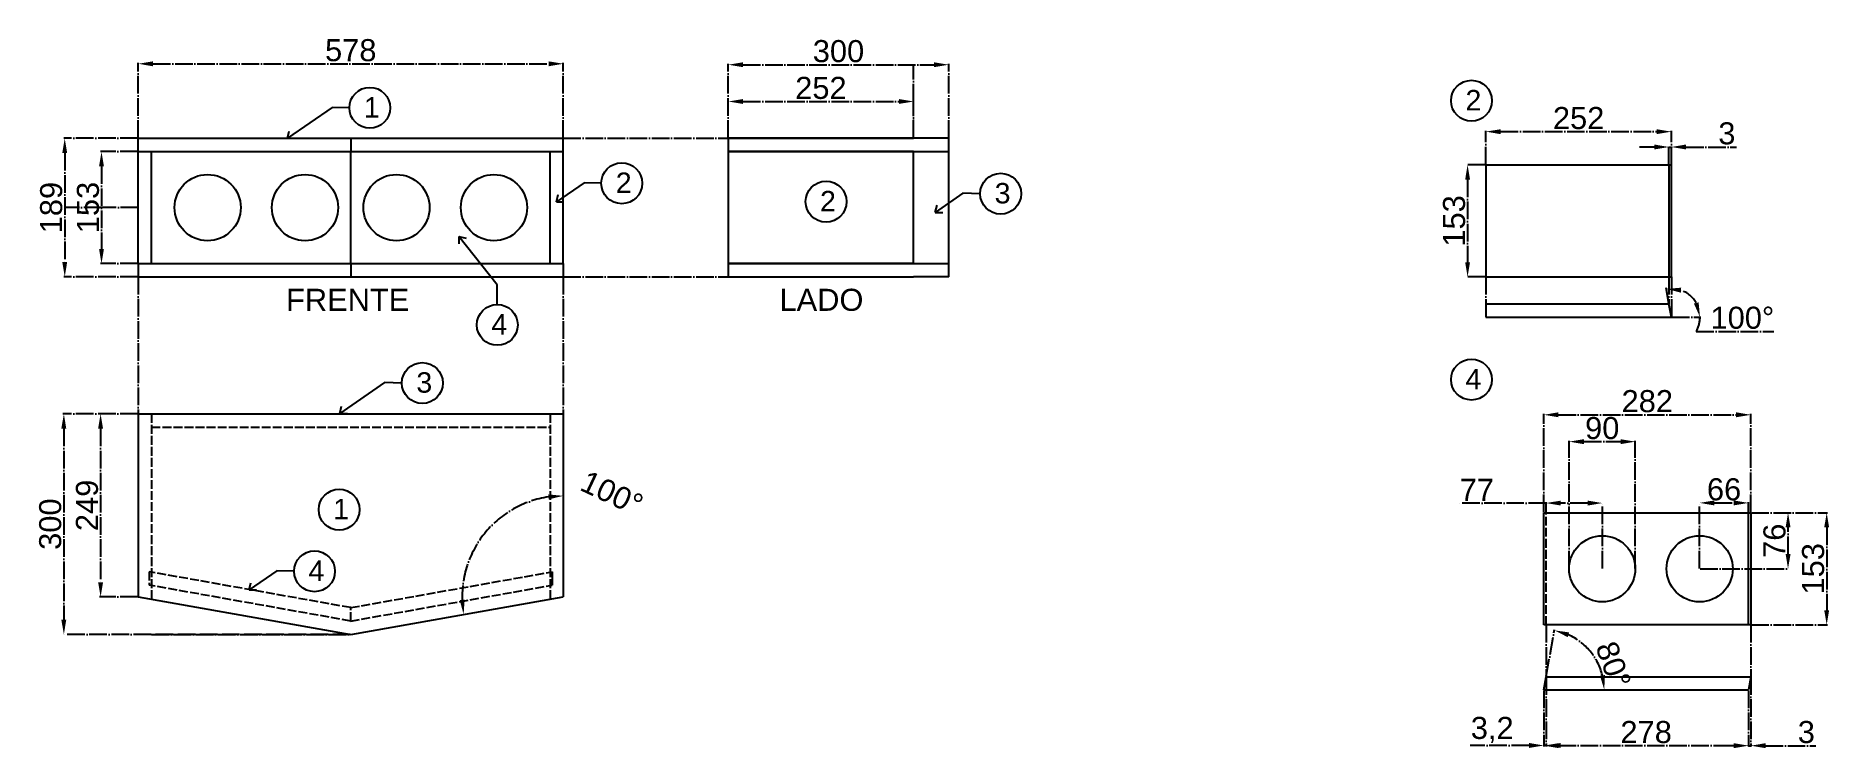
# Model space of a CAD drawing. Header units: millimetres. Extents: x -139 to 2300, y -641 to 328.
import ezdxf

# ---------------------------------------------------------------- set-up
doc = ezdxf.new("R2010")
doc.units = ezdxf.units.MM
doc.linetypes.add('ACAD_ISO02W100', pattern=[15, 12, -3])
doc.linetypes.add('ACAD_ISO04W100', pattern=[30, 24, -3, 0, -3])
doc.layers.add('Etiquetas', color=7, linetype='Continuous')
doc.layers.add('Linhas apoio', color=8, linetype='ACAD_ISO04W100', transparency=0.3)
doc.styles.get("Standard").update_dxf_attribs({"font": 'arial.ttf'})
doc.dimstyles.new('roy-1', dxfattribs={"dimtxt": 30, "dimasz": 20, "dimexe": 1.25, "dimexo": 0.625, "dimgap": 3, "dimtad": 3, "dimtoh": 1, "dimdec": 0, "dimtxsty": 'Standard', "dimcen": 2.5, "dimadec": 0, "dimazin": 0, "dimtfac": 1, "dimtdec": 0, "dimtmove": 0, "dimatfit": 2, "dimfxl": 1, "dimarcsym": 0})

# ---------------------------------------------------------------- blocks, each defined once
blk = doc.blocks.new('*D47')
at = {"layer": 'Defpoints', "color": 0, "transparency": 16777216}
for p in [(578, 289.8), (0, 188.5), (578, 188.5)]:
    blk.add_point(p, dxfattribs=at)
at = {"layer": 'Linhas apoio', "color": 0, "linetype": 'ACAD_ISO04W100', "lineweight": -2, "transparency": 16777216}
for p, q in [((0, 189.1), (0, 291)), ((20, 289.8), (558, 289.8)), ((578, 189.1), (578, 291))]:
    blk.add_line(p, q, dxfattribs=at)
at = {"layer": 'Linhas apoio', "color": 0, "transparency": 16777216}
for points in [[(20, 293.1), (20, 286.4), (0, 289.8)], [(558, 293.1), (558, 286.4), (578, 289.8)]]:
    blk.add_solid(points, dxfattribs=at)
at = {"layer": 'Linhas apoio', "color": 0, "transparency": 16777216, "insert": (289, 308.1), "char_height": 30, "attachment_point": 5}
blk.add_mtext('578', dxfattribs=at)
blk = doc.blocks.new('*D46')
at = {"layer": 'Defpoints', "color": 0, "transparency": 16777216}
for p in [(0, 188.5), (0, 0), (-100, 0)]:
    blk.add_point(p, dxfattribs=at)
at = {"layer": 'Linhas apoio', "color": 0, "linetype": 'ACAD_ISO04W100', "lineweight": -2, "transparency": 16777216}
for p, q in [((-0.6, 188.5), (-101.2, 188.5)), ((-100, 168.5), (-100, 20)), ((-0.6, 0), (-101.2, 0))]:
    blk.add_line(p, q, dxfattribs=at)
at = {"layer": 'Linhas apoio', "color": 0, "transparency": 16777216}
for points in [[(-103.3, 168.5), (-96.7, 168.5), (-100, 188.5)], [(-103.3, 20), (-96.7, 20), (-100, 0)]]:
    blk.add_solid(points, dxfattribs=at)
at = {"layer": 'Linhas apoio', "color": 0, "transparency": 16777216, "insert": (-118.3, 94.2), "char_height": 30, "attachment_point": 5, "rotation": 90}
blk.add_mtext('189', dxfattribs=at)
blk = doc.blocks.new('*D48')
at = {"layer": 'Defpoints', "color": 0, "transparency": 16777216}
for p in [(0, -186.3), (-101.2, -486.3), (289, -486.3)]:
    blk.add_point(p, dxfattribs=at)
at = {"layer": 'Linhas apoio', "color": 0, "linetype": 'ACAD_ISO04W100', "lineweight": -2, "transparency": 16777216}
for p, q in [((-0.6, -186.3), (-102.5, -186.3)), ((-101.2, -206.3), (-101.2, -466.3)), ((288.4, -486.3), (-102.5, -486.3))]:
    blk.add_line(p, q, dxfattribs=at)
at = {"layer": 'Linhas apoio', "color": 0, "transparency": 16777216}
for points in [[(-104.6, -206.3), (-97.9, -206.3), (-101.2, -186.3)], [(-104.6, -466.3), (-97.9, -466.3), (-101.2, -486.3)]]:
    blk.add_solid(points, dxfattribs=at)
at = {"layer": 'Linhas apoio', "color": 0, "transparency": 16777216, "insert": (-119.6, -336.3), "char_height": 30, "attachment_point": 5, "rotation": 90}
blk.add_mtext('300', dxfattribs=at)
blk = doc.blocks.new('*D49')
at = {"layer": 'Defpoints', "color": 0, "transparency": 16777216}
for p in [(0, -186.3), (-51.2, -435.3), (0, -435.3)]:
    blk.add_point(p, dxfattribs=at)
at = {"layer": 'Linhas apoio', "color": 0, "linetype": 'ACAD_ISO04W100', "lineweight": -2, "transparency": 16777216}
for p, q in [((-0.6, -186.3), (-52.5, -186.3)), ((-51.2, -206.3), (-51.2, -415.3)), ((-0.6, -435.3), (-52.5, -435.3))]:
    blk.add_line(p, q, dxfattribs=at)
at = {"layer": 'Linhas apoio', "color": 0, "transparency": 16777216}
for points in [[(-54.6, -206.3), (-47.9, -206.3), (-51.2, -186.3)], [(-54.6, -415.3), (-47.9, -415.3), (-51.2, -435.3)]]:
    blk.add_solid(points, dxfattribs=at)
at = {"layer": 'Linhas apoio', "color": 0, "transparency": 16777216, "insert": (-69.6, -310.8), "char_height": 30, "attachment_point": 5, "rotation": 90}
blk.add_mtext('249', dxfattribs=at)
blk = doc.blocks.new('*D50')
at = {"layer": 'Defpoints', "color": 0, "transparency": 16777216}
for p in [(1102.3, 288.5), (802.3, 188.5), (1102.3, 188.5)]:
    blk.add_point(p, dxfattribs=at)
at = {"layer": 'Linhas apoio', "color": 0, "linetype": 'ACAD_ISO04W100', "lineweight": -2, "transparency": 16777216}
for p, q in [((802.3, 189.1), (802.3, 289.8)), ((822.3, 288.5), (1082.3, 288.5)), ((1102.3, 189.1), (1102.3, 289.8))]:
    blk.add_line(p, q, dxfattribs=at)
at = {"layer": 'Linhas apoio', "color": 0, "transparency": 16777216}
for points in [[(822.3, 291.8), (822.3, 285.2), (802.3, 288.5)], [(1082.3, 291.8), (1082.3, 285.2), (1102.3, 288.5)]]:
    blk.add_solid(points, dxfattribs=at)
at = {"layer": 'Linhas apoio', "color": 0, "transparency": 16777216, "insert": (952.3, 306.8), "char_height": 30, "attachment_point": 5}
blk.add_mtext('300', dxfattribs=at)
blk = doc.blocks.new('*D51')
at = {"layer": 'Defpoints', "color": 0, "transparency": 16777216}
for p in [(2085, 197.5), (1832.8, 152.4), (2085, 152.4)]:
    blk.add_point(p, dxfattribs=at)
at = {"layer": 'Linhas apoio', "color": 0, "linetype": 'ACAD_ISO04W100', "lineweight": -2, "transparency": 16777216}
for p, q in [((1832.8, 153), (1832.8, 198.7)), ((1852.8, 197.5), (2065, 197.5)), ((2085, 153), (2085, 198.7))]:
    blk.add_line(p, q, dxfattribs=at)
at = {"layer": 'Linhas apoio', "color": 0, "transparency": 16777216}
for points in [[(1852.8, 200.8), (1852.8, 194.1), (1832.8, 197.5)], [(2065, 200.8), (2065, 194.1), (2085, 197.5)]]:
    blk.add_solid(points, dxfattribs=at)
at = {"layer": 'Linhas apoio', "color": 0, "transparency": 16777216, "insert": (1958.9, 215.8), "char_height": 30, "attachment_point": 5}
blk.add_mtext('252', dxfattribs=at)
blk = doc.blocks.new('*D52')
at = {"layer": 'Defpoints', "color": 0, "transparency": 16777216}
for p in [(2081.8, 176.6), (2081.8, 152.4), (2085, 152.4)]:
    blk.add_point(p, dxfattribs=at)
at = {"layer": 'Linhas apoio', "color": 0, "linetype": 'ACAD_ISO04W100', "lineweight": -2, "transparency": 16777216}
for p, q in [((2061.8, 176.6), (2041.8, 176.6)), ((2081.8, 153), (2081.8, 177.9)), ((2081.8, 176.6), (2085, 176.6)), ((2085, 153), (2085, 177.9)), ((2105, 176.6), (2173.4, 176.6))]:
    blk.add_line(p, q, dxfattribs=at)
at = {"layer": 'Linhas apoio', "color": 0, "transparency": 16777216}
for points in [[(2061.8, 180), (2061.8, 173.3), (2081.8, 176.6)], [(2105, 180), (2105, 173.3), (2085, 176.6)]]:
    blk.add_solid(points, dxfattribs=at)
at = {"layer": 'Linhas apoio', "color": 0, "transparency": 16777216, "insert": (2160.5, 195), "char_height": 30, "attachment_point": 5}
blk.add_mtext('3', dxfattribs=at)
blk = doc.blocks.new('*D53')
at = {"layer": 'Defpoints', "color": 0, "transparency": 16777216}
for p in [(1832.8, 152.4), (1807.9, -0.1), (1832.8, -0.1)]:
    blk.add_point(p, dxfattribs=at)
at = {"layer": 'Linhas apoio', "color": 0, "linetype": 'ACAD_ISO04W100', "lineweight": -2, "transparency": 16777216}
for p, q in [((1832.2, 152.4), (1806.7, 152.4)), ((1807.9, 132.4), (1807.9, 19.9)), ((1832.2, -0.1), (1806.7, -0.1))]:
    blk.add_line(p, q, dxfattribs=at)
at = {"layer": 'Linhas apoio', "color": 0, "transparency": 16777216}
for points in [[(1804.6, 132.4), (1811.2, 132.4), (1807.9, 152.4)], [(1804.6, 19.9), (1811.2, 19.9), (1807.9, -0.1)]]:
    blk.add_solid(points, dxfattribs=at)
at = {"layer": 'Linhas apoio', "color": 0, "transparency": 16777216, "insert": (1789.6, 76.1), "char_height": 30, "attachment_point": 5, "rotation": 90}
blk.add_mtext('153', dxfattribs=at)
blk = doc.blocks.new('*D54')
at = {"layer": 'Defpoints', "color": 0, "transparency": 16777216}
for p in [(578, -186.3), (451.7, -380.9), (578, -435.3), (578, -435.3), (289, -486.3)]:
    blk.add_point(p, dxfattribs=at)
at = {"layer": 'Linhas apoio', "color": 0, "linetype": 'ACAD_ISO04W100', "lineweight": -2, "transparency": 16777216}
blk.add_arc((578, -435.3), 137.5, 98.3384, 181.6696, dxfattribs=at)
at = {"layer": 'Linhas apoio', "color": 0, "transparency": 16777216}
for points in [[(557.8, -295.9), (558.3, -302.6), (578, -297.8)], [(443.8, -439), (437.2, -439.7), (442.5, -459.2)]]:
    blk.add_solid(points, dxfattribs=at)
at = {"layer": 'Linhas apoio', "color": 0, "transparency": 16777216, "insert": (644.2, -294.2), "char_height": 30, "attachment_point": 5, "rotation": 334.8465}
blk.add_mtext('100°', dxfattribs=at)
blk = doc.blocks.new('*D55')
at = {"layer": 'Defpoints', "color": 0, "transparency": 16777216}
for p in [(2100.5, -18.9), (2081.8, -36.8), (1832.8, -54.8), (2085, -54.8), (2085, -54.8)]:
    blk.add_point(p, dxfattribs=at)
at = {"layer": 'Linhas apoio', "color": 0, "linetype": 'ACAD_ISO04W100', "lineweight": -2, "transparency": 16777216}
for p, q in [((2081.7, -36.1), (2078, -15.1)), ((2085.7, -54.8), (2125.3, -54.8)), ((2118.9, -74.1), (2224.3, -74.1))]:
    blk.add_line(p, q, dxfattribs=at)
for start, end in [(29.7183, 70.3623), (330.2817, 0)]:
    blk.add_arc((2085, -54.8), 39, start, end, dxfattribs=at)
at = {"layer": 'Linhas apoio', "color": 0, "transparency": 16777216}
for points in [[(2097.9, -21.4), (2098.4, -14.7), (2078.2, -16.4)], [(2122.1, -34.6), (2115.7, -36.3), (2124, -54.8)]]:
    blk.add_solid(points, dxfattribs=at)
at = {"layer": 'Linhas apoio', "color": 0, "transparency": 16777216, "insert": (2181.6, -55.8), "char_height": 30, "attachment_point": 5}
blk.add_mtext('100°', dxfattribs=at)
blk = doc.blocks.new('*D56')
at = {"layer": 'Defpoints', "color": 0, "transparency": 16777216}
for p in [(0, 170.5), (-50, 18), (0, 18)]:
    blk.add_point(p, dxfattribs=at)
at = {"layer": 'Linhas apoio', "color": 0, "linetype": 'ACAD_ISO04W100', "lineweight": -2, "transparency": 16777216}
for p, q in [((-0.6, 170.5), (-51.2, 170.5)), ((-50, 150.5), (-50, 38)), ((-0.6, 18), (-51.2, 18))]:
    blk.add_line(p, q, dxfattribs=at)
at = {"layer": 'Linhas apoio', "color": 0, "transparency": 16777216}
for points in [[(-53.3, 150.5), (-46.7, 150.5), (-50, 170.5)], [(-53.3, 38), (-46.7, 38), (-50, 18)]]:
    blk.add_solid(points, dxfattribs=at)
at = {"layer": 'Linhas apoio', "color": 0, "transparency": 16777216, "insert": (-68.3, 94.3), "char_height": 30, "attachment_point": 5, "rotation": 90}
blk.add_mtext('153', dxfattribs=at)
blk = doc.blocks.new('*D57')
at = {"layer": 'Defpoints', "color": 0, "transparency": 16777216}
for p in [(1054.5, 238.5), (802.3, 188.5), (1054.5, 188.5)]:
    blk.add_point(p, dxfattribs=at)
at = {"layer": 'Linhas apoio', "color": 0, "linetype": 'ACAD_ISO04W100', "lineweight": -2, "transparency": 16777216}
for p, q in [((802.3, 189.1), (802.3, 239.8)), ((822.3, 238.5), (1034.5, 238.5)), ((1054.5, 189.1), (1054.5, 239.8))]:
    blk.add_line(p, q, dxfattribs=at)
at = {"layer": 'Linhas apoio', "color": 0, "transparency": 16777216}
for points in [[(822.3, 241.8), (822.3, 235.2), (802.3, 238.5)], [(1034.5, 241.8), (1034.5, 235.2), (1054.5, 238.5)]]:
    blk.add_solid(points, dxfattribs=at)
at = {"layer": 'Linhas apoio', "color": 0, "transparency": 16777216, "insert": (928.4, 256.8), "char_height": 30, "attachment_point": 5}
blk.add_mtext('252', dxfattribs=at)
blk = doc.blocks.new('*D72')
at = {"layer": 'Defpoints', "color": 0, "transparency": 16777216}
for p in [(2193.1, -187.6), (1911.5, -320.8), (2193.1, -320.8)]:
    blk.add_point(p, dxfattribs=at)
at = {"layer": 'Linhas apoio', "color": 0, "linetype": 'ACAD_ISO04W100', "lineweight": -2, "transparency": 16777216}
for p, q in [((1911.5, -320.1), (1911.5, -186.3)), ((1931.5, -187.6), (2173.1, -187.6)), ((2193.1, -320.1), (2193.1, -186.3))]:
    blk.add_line(p, q, dxfattribs=at)
at = {"layer": 'Linhas apoio', "color": 0, "transparency": 16777216}
for points in [[(1931.5, -184.2), (1931.5, -190.9), (1911.5, -187.6)], [(2173.1, -184.2), (2173.1, -190.9), (2193.1, -187.6)]]:
    blk.add_solid(points, dxfattribs=at)
at = {"layer": 'Linhas apoio', "color": 0, "transparency": 16777216, "insert": (2052.3, -169.2), "char_height": 30, "attachment_point": 5}
blk.add_mtext('282', dxfattribs=at)
blk = doc.blocks.new('*D73')
at = {"layer": 'Defpoints', "color": 0, "transparency": 16777216}
for p in [(1911.5, -561.8), (2189.9, -561.8), (2189.9, -637.5)]:
    blk.add_point(p, dxfattribs=at)
at = {"layer": 'Linhas apoio', "color": 0, "linetype": 'ACAD_ISO04W100', "lineweight": -2, "transparency": 16777216}
for p, q in [((1911.5, -562.4), (1911.5, -638.7)), ((2189.9, -562.4), (2189.9, -638.7)), ((1931.5, -637.5), (2169.9, -637.5))]:
    blk.add_line(p, q, dxfattribs=at)
at = {"layer": 'Linhas apoio', "color": 0, "transparency": 16777216}
for points in [[(1931.5, -634.2), (1931.5, -640.8), (1911.5, -637.5)], [(2169.9, -634.2), (2169.9, -640.8), (2189.9, -637.5)]]:
    blk.add_solid(points, dxfattribs=at)
at = {"layer": 'Linhas apoio', "color": 0, "transparency": 16777216, "insert": (2050.7, -619.2), "char_height": 30, "attachment_point": 5}
blk.add_mtext('278', dxfattribs=at)
blk = doc.blocks.new('*D74')
at = {"layer": 'Defpoints', "color": 0, "transparency": 16777216}
for p in [(2193.1, -543.8), (2189.9, -561.8), (2189.9, -637.6)]:
    blk.add_point(p, dxfattribs=at)
at = {"layer": 'Linhas apoio', "color": 0, "linetype": 'ACAD_ISO04W100', "lineweight": -2, "transparency": 16777216}
for p, q in [((2193.1, -544.4), (2193.1, -638.8)), ((2189.9, -562.4), (2189.9, -638.8)), ((2169.9, -637.6), (2149.9, -637.6)), ((2189.9, -637.6), (2193.1, -637.6)), ((2213.1, -637.6), (2281.5, -637.6))]:
    blk.add_line(p, q, dxfattribs=at)
at = {"layer": 'Linhas apoio', "color": 0, "transparency": 16777216}
for points in [[(2169.9, -634.2), (2169.9, -640.9), (2189.9, -637.6)], [(2213.1, -634.2), (2213.1, -640.9), (2193.1, -637.6)]]:
    blk.add_solid(points, dxfattribs=at)
at = {"layer": 'Linhas apoio', "color": 0, "transparency": 16777216, "insert": (2268.6, -619.2), "char_height": 30, "attachment_point": 5}
blk.add_mtext('3', dxfattribs=at)
blk = doc.blocks.new('*D75')
at = {"layer": 'Defpoints', "color": 0, "transparency": 16777216}
for p in [(2036, -224.1), (1946, -397), (2036, -397)]:
    blk.add_point(p, dxfattribs=at)
at = {"layer": 'Linhas apoio', "color": 0, "linetype": 'ACAD_ISO04W100', "lineweight": -2, "transparency": 16777216}
for p, q in [((1946, -396.4), (1946, -222.9)), ((1966, -224.1), (2016, -224.1)), ((2036, -396.4), (2036, -222.9))]:
    blk.add_line(p, q, dxfattribs=at)
at = {"layer": 'Linhas apoio', "color": 0, "transparency": 16777216}
for points in [[(1966, -220.8), (1966, -227.5), (1946, -224.1)], [(2016, -220.8), (2016, -227.5), (2036, -224.1)]]:
    blk.add_solid(points, dxfattribs=at)
at = {"layer": 'Linhas apoio', "color": 0, "transparency": 16777216, "insert": (1991, -205.8), "char_height": 30, "attachment_point": 5}
blk.add_mtext('90', dxfattribs=at)
blk = doc.blocks.new('*D69')
at = {"layer": 'Defpoints', "color": 0, "transparency": 16777216}
for p in [(1914.7, -307.6), (1914.7, -320.8), (1991.3, -397)]:
    blk.add_point(p, dxfattribs=at)
at = {"layer": 'Linhas apoio', "color": 0, "linetype": 'ACAD_ISO04W100', "lineweight": -2, "transparency": 16777216}
for p, q in [((1914.7, -307.6), (1796.1, -307.6)), ((1914.7, -320.1), (1914.7, -306.4)), ((1971.3, -307.6), (1934.7, -307.6)), ((1991.3, -396.4), (1991.3, -306.4))]:
    blk.add_line(p, q, dxfattribs=at)
at = {"layer": 'Linhas apoio', "color": 0, "transparency": 16777216}
for points in [[(1934.7, -304.3), (1934.7, -311), (1914.7, -307.6)], [(1971.3, -304.3), (1971.3, -311), (1991.3, -307.6)]]:
    blk.add_solid(points, dxfattribs=at)
at = {"layer": 'Linhas apoio', "color": 0, "transparency": 16777216, "insert": (1820.5, -289.6), "char_height": 30, "attachment_point": 5}
blk.add_mtext('77', dxfattribs=at)
blk = doc.blocks.new('*D70')
at = {"layer": 'Defpoints', "color": 0, "transparency": 16777216}
for p in [(1914.7, -543.8), (1911.5, -561.8), (1911.5, -637.3)]:
    blk.add_point(p, dxfattribs=at)
at = {"layer": 'Linhas apoio', "color": 0, "linetype": 'ACAD_ISO04W100', "lineweight": -2, "transparency": 16777216}
for p, q in [((1914.7, -544.4), (1914.7, -638.5)), ((1911.5, -562.4), (1911.5, -638.5)), ((1891.5, -637.3), (1811.2, -637.3)), ((1914.7, -637.3), (1911.5, -637.3)), ((1934.7, -637.3), (1954.7, -637.3))]:
    blk.add_line(p, q, dxfattribs=at)
at = {"layer": 'Linhas apoio', "color": 0, "transparency": 16777216}
for points in [[(1891.5, -633.9), (1891.5, -640.6), (1911.5, -637.3)], [(1934.7, -633.9), (1934.7, -640.6), (1914.7, -637.3)]]:
    blk.add_solid(points, dxfattribs=at)
at = {"layer": 'Linhas apoio', "color": 0, "transparency": 16777216, "insert": (1841.4, -616.2), "char_height": 30, "attachment_point": 5}
blk.add_mtext('3,2', dxfattribs=at)
blk = doc.blocks.new('*D76')
at = {"layer": 'Defpoints', "color": 0, "transparency": 16777216}
for p in [(2189.9, -307.4), (2189.9, -320.8), (2123.5, -397)]:
    blk.add_point(p, dxfattribs=at)
at = {"layer": 'Linhas apoio', "color": 0, "linetype": 'ACAD_ISO04W100', "lineweight": -2, "transparency": 16777216}
for p, q in [((2123.5, -396.4), (2123.5, -306.2)), ((2143.5, -307.4), (2169.9, -307.4)), ((2189.9, -320.1), (2189.9, -306.2))]:
    blk.add_line(p, q, dxfattribs=at)
at = {"layer": 'Linhas apoio', "color": 0, "transparency": 16777216}
for points in [[(2143.5, -304.1), (2143.5, -310.8), (2123.5, -307.4)], [(2169.9, -304.1), (2169.9, -310.8), (2189.9, -307.4)]]:
    blk.add_solid(points, dxfattribs=at)
at = {"layer": 'Linhas apoio', "color": 0, "transparency": 16777216, "insert": (2156.7, -289.1), "char_height": 30, "attachment_point": 5}
blk.add_mtext('66', dxfattribs=at)
blk = doc.blocks.new('PLACA Nº')
blk.add_circle((0, 0), 27.8)
blk.add_attdef('XX', (-0.5, -13.2), '', height=27.8)
blk = doc.blocks.new('*D77')
at = {"layer": 'Defpoints', "color": 0, "transparency": 16777216}
for p in [(1960.7, -495.9), (1914.7, -543.8), (1911.5, -561.8), (1911.5, -561.8), (2189.9, -561.8)]:
    blk.add_point(p, dxfattribs=at)
at = {"layer": 'Linhas apoio', "color": 0, "linetype": 'ACAD_ISO04W100', "lineweight": -2, "transparency": 16777216}
blk.add_line((1914.8, -543.2), (1926.1, -479.6), dxfattribs=at)
blk.add_arc((1911.5, -561.8), 82.2, 13.9718, 65.9734, dxfattribs=at)
at = {"layer": 'Linhas apoio', "color": 0, "transparency": 16777216}
for points in [[(1944, -489.9), (1946, -483.5), (1925.9, -480.8)], [(1994.6, -541.5), (1988, -542.4), (1993.8, -561.8)]]:
    blk.add_solid(points, dxfattribs=at)
at = {"layer": 'Linhas apoio', "color": 0, "transparency": 16777216, "insert": (2006.1, -527.6), "char_height": 30, "attachment_point": 5, "rotation": 289.9138}
blk.add_mtext('80°', dxfattribs=at)
blk = doc.blocks.new('*D78')
at = {"layer": 'Defpoints', "color": 0, "transparency": 16777216}
for p in [(2193.1, -320.8), (2193.1, -473.3), (2296.3, -473.3)]:
    blk.add_point(p, dxfattribs=at)
at = {"layer": 'Linhas apoio', "color": 0, "linetype": 'ACAD_ISO04W100', "lineweight": -2, "transparency": 16777216}
for p, q in [((2193.8, -320.8), (2297.5, -320.8)), ((2296.3, -340.8), (2296.3, -453.3)), ((2193.8, -473.3), (2297.5, -473.3))]:
    blk.add_line(p, q, dxfattribs=at)
at = {"layer": 'Linhas apoio', "color": 0, "transparency": 16777216}
for points in [[(2292.9, -340.8), (2299.6, -340.8), (2296.3, -320.8)], [(2292.9, -453.3), (2299.6, -453.3), (2296.3, -473.3)]]:
    blk.add_solid(points, dxfattribs=at)
at = {"layer": 'Linhas apoio', "color": 0, "transparency": 16777216, "insert": (2277.9, -397), "char_height": 30, "attachment_point": 5, "rotation": 90}
blk.add_mtext('153', dxfattribs=at)
blk = doc.blocks.new('*D71')
at = {"layer": 'Defpoints', "color": 0, "transparency": 16777216}
for p in [(2193.1, -320.8), (2243.7, -320.8), (2123.5, -397)]:
    blk.add_point(p, dxfattribs=at)
at = {"layer": 'Linhas apoio', "color": 0, "linetype": 'ACAD_ISO04W100', "lineweight": -2, "transparency": 16777216}
for p, q in [((2193.8, -320.8), (2245, -320.8)), ((2243.7, -377), (2243.7, -340.8)), ((2124.2, -397), (2245, -397))]:
    blk.add_line(p, q, dxfattribs=at)
at = {"layer": 'Linhas apoio', "color": 0, "transparency": 16777216}
for points in [[(2240.4, -340.8), (2247.1, -340.8), (2243.7, -320.8)], [(2240.4, -377), (2247.1, -377), (2243.7, -397)]]:
    blk.add_solid(points, dxfattribs=at)
at = {"layer": 'Linhas apoio', "color": 0, "transparency": 16777216, "insert": (2225.4, -358.9), "char_height": 30, "attachment_point": 5, "rotation": 90}
blk.add_mtext('76', dxfattribs=at)

msp = doc.modelspace()

# ---------------------------------------------------------------- linework, layer by layer
for p, q in [((0, 188.5), (578, 188.5)), ((0, 170.5), (0, 188.5)), ((289, 188.5), (289, 170.5)), ((578, 170.5), (578, 188.5)), ((802.3, 188.5), (802.3, 0)), ((802.3, 188.5), (1054.5, 188.5)), ((1054.5, 188.5), (802.3, 188.5)), ((0, 18), (0, 170.5)), ((0, 170.5), (578, 170.5)), ((18, 18), (18, 170.5)), ((289, 18), (289, 170.5)), ((560, 18), (560, 170.5)), ((578, 18), (578, 170.5)), ((1054.5, 170.5), (802.3, 170.5)), ((802.3, 170.5), (1054.5, 170.5)), ((1832.8, 152.4), (2085, 152.4)), ((1832.8, 152.4), (1832.8, -0.1)), ((2081.8, 152.4), (2081.8, -0.1)), ((2085, -0.1), (2085, 152.4)), ((0, 18), (578, 18)), ((0, 18), (0, 0)), ((0, 0), (578, 0)), ((289, 18), (289, 0)), ((578, 18), (578, 0)), ((1054.5, 18), (802.3, 18)), ((802.3, 18), (1054.5, 18)), ((802.3, 0), (1054.5, 0)), ((1832.8, -0.1), (2085, -0.1)), ((1832.8, -36.8), (2081.8, -36.8)), ((1832.8, -36.8), (1832.8, -54.8)), ((2085, -54.8), (2081.8, -36.8)), ((1832.8, -54.8), (2085, -54.8)), ((0, -186.3), (578, -186.3)), ((0, -186.3), (0, -435.3)), ((578, -186.3), (578, -435.3)), ((1911.5, -320.8), (2193.1, -320.8)), ((1911.5, -473.3), (1911.5, -320.8)), ((2189.9, -473.3), (2189.9, -320.8)), ((2193.1, -320.8), (2193.1, -473.3)), ((0, -435.3), (289, -486.3)), ((289, -486.3), (578, -435.3)), ((2193.1, -473.3), (1911.5, -473.3)), ((1911.5, -561.8), (1914.7, -543.8)), ((1914.7, -543.8), (2193.1, -543.8)), ((2193.1, -543.8), (2189.9, -561.8)), ((1911.5, -561.8), (2189.9, -561.8))]:
    msp.add_line(p, q)
at = {"transparency": 33554585}
for p, q in [((1102.3, 188.5), (1054.5, 188.5)), ((1102.3, 0), (1102.3, 188.5)), ((1054.5, 170.5), (1102.3, 170.5)), ((1054.5, 18), (1102.3, 18)), ((1102.3, 0), (1054.5, 0))]:
    msp.add_line(p, q, dxfattribs=at)
at = {"transparency": 33554687}
msp.add_line((1054.5, 18), (1054.5, 170.5), dxfattribs=at)
at = {"linetype": 'ACAD_ISO02W100'}
for p, q in [((18, -186.3), (18, -438.5)), ((560, -186.3), (560, -438.4)), ((18, -204.3), (560, -204.3)), ((1914.7, -473.3), (1914.7, -320.8))]:
    msp.add_line(p, q, dxfattribs=at)
at = {"linetype": 'ACAD_ISO02W100', "transparency": 33554620}
for p, q in [((289, -449.8), (14.9, -401.1)), ((14.9, -401.1), (14.9, -419.3)), ((289, -449.8), (563.1, -401.1)), ((289, -468.1), (14.9, -419.3)), ((289, -468.1), (563.1, -419.3)), ((289, -468.1), (289, -449.8)), ((289, -468.1), (289, -449.8))]:
    msp.add_line(p, q, dxfattribs=at)
at = {"transparency": 33554620}
msp.add_line((563.1, -401.1), (563.1, -419.3), dxfattribs=at)
for centre in [(94.3, 94.2), (226.8, 94.2), (351.2, 94.2), (483.7, 94.2), (1991, -397), (2123.5, -397)]:
    msp.add_circle(centre, 45)
at = {"layer": 'Etiquetas'}
for p, q in [((263.6, 230.5), (202.8, 188.5)), ((287.1, 229.9), (263.6, 230.5)), ((202.8, 188.5), (205.1, 198.3)), ((202.8, 188.5), (212.9, 188.5)), ((606.3, 127.9), (568.6, 101.9)), ((629.8, 127.3), (606.3, 127.9)), ((568.6, 101.9), (571, 111.8)), ((568.6, 101.9), (578.8, 101.9)), ((1121.6, 113.7), (1084, 87.7)), ((1145.1, 113.1), (1121.6, 113.7)), ((488.3, -11), (436.2, 55.1)), ((436.2, 55.1), (436.2, 44.9)), ((436.2, 55.1), (446, 52.7)), ((488.3, -37.5), (488.3, -11)), ((335.1, -143.8), (274.2, -185.8)), ((358.6, -144.4), (335.1, -143.8)), ((274.2, -185.8), (276.6, -175.9)), ((274.2, -185.8), (284.4, -185.8)), ((188.4, -399.8), (150.8, -425.7)), ((211.9, -400.4), (188.4, -399.8)), ((150.8, -425.7), (153.1, -415.9)), ((150.8, -425.7), (160.9, -425.7))]:
    msp.add_line(p, q, dxfattribs=at)
at = {"layer": 'Etiquetas', "transparency": 33554602}
for q in [(1086.3, 97.6), (1094.1, 87.7)]:
    msp.add_line((1084, 87.7), q, dxfattribs=at)
at = {"layer": 'Linhas apoio', "color": 1}
for p, q in [((1054.5, 238.5), (1054.5, 288.5)), ((1054.5, 188.5), (1054.5, 238.5)), ((-50, 94.2), (-100, 94.2)), ((0, 94.2), (-50, 94.2))]:
    msp.add_line(p, q, dxfattribs=at)
at = {"layer": 'Linhas apoio', "linetype": 'ACAD_ISO04W100'}
for p, q in [((578, 188.5), (802.3, 188.5)), ((0, 0), (0, -186.3)), ((578, 0), (578, -186.3)), ((578, 0), (802.3, 0)), ((1914.7, -473.3), (1914.7, -543.8)), ((2193.1, -473.3), (2193.1, -543.8))]:
    msp.add_line(p, q, dxfattribs=at)
at = {"layer": 'Linhas apoio'}
for p, q in [((1832.8, -0.1), (1832.8, -36.8)), ((2081.8, -0.1), (2081.8, -36.8)), ((2085, -0.1), (2085, -54.8)), ((18, -486.3), (289, -486.3))]:
    msp.add_line(p, q, dxfattribs=at)

# ---------------------------------------------------------------- block references
at = {"layer": 'Etiquetas'}
ref = msp.add_blockref('PLACA Nº', (314.9, 229.9), dxfattribs=at)
ref.add_attrib('XX', '1', (306.7, 216.7), dxfattribs={"layer": '0', "height": 27.8})
ref = msp.add_blockref('PLACA Nº', (1813.2, 239.5), dxfattribs=at)
ref.add_attrib('XX', '2', (1805, 226.4), dxfattribs={"layer": '0', "height": 27.8})
ref = msp.add_blockref('PLACA Nº', (657.5, 127.3), dxfattribs=at)
ref.add_attrib('XX', '2', (649.4, 114.1), dxfattribs={"layer": '0', "height": 27.8})
ref = msp.add_blockref('PLACA Nº', (935.4, 102.3), dxfattribs=at)
ref.add_attrib('XX', '2', (927.2, 89.1), dxfattribs={"layer": '0', "height": 27.8})
ref = msp.add_blockref('PLACA Nº', (1172.9, 113.1), dxfattribs=at)
ref.add_attrib('XX', '3', (1164.7, 99.9), dxfattribs={"layer": '0', "height": 27.8})
ref = msp.add_blockref('PLACA Nº', (488.3, -65.3), dxfattribs=at)
ref.add_attrib('XX', '4', (480.2, -78.5), dxfattribs={"layer": '0', "height": 27.8})
ref = msp.add_blockref('PLACA Nº', (386.3, -144.4), dxfattribs=at)
ref.add_attrib('XX', '3', (378.2, -157.5), dxfattribs={"layer": '0', "height": 27.8})
ref = msp.add_blockref('PLACA Nº', (1813.2, -139.7), dxfattribs=at)
ref.add_attrib('XX', '4', (1805, -152.9), dxfattribs={"layer": '0', "height": 27.8})
ref = msp.add_blockref('PLACA Nº', (273.2, -316.6), dxfattribs=at)
ref.add_attrib('XX', '1', (265, -329.7), dxfattribs={"layer": '0', "height": 27.8})
ref = msp.add_blockref('PLACA Nº', (239.7, -400.4), dxfattribs=at)
ref.add_attrib('XX', '4', (231.5, -413.5), dxfattribs={"layer": '0', "height": 27.8})

# ---------------------------------------------------------------- texts
at = {"char_height": 30, "attachment_point": 1}
for s, insert in [('FRENTE', (201, -16.2)), ('LADO', (872.1, -16.2))]:
    msp.add_mtext_dynamic_manual_height_columns(s, width=263.831, gutter_width=12.5, heights=[52.7], dxfattribs=dict(at, insert=insert))

# ---------------------------------------------------------------- dimensions: what is measured, and where the dimension line sits
at = {"layer": 'Linhas apoio'}
for base, p1, p2, picture, middle in [((578, 289.8), (0, 188.5), (578, 188.5), '*D47', (289, 308.1)), ((1102.3, 288.5), (802.3, 188.5), (1102.3, 188.5), '*D50', (952.3, 306.8)), ((1054.5, 238.5), (802.3, 188.5), (1054.5, 188.5), '*D57', (928.4, 256.8)), ((2085, 197.5), (1832.8, 152.4), (2085, 152.4), '*D51', (1958.9, 215.8)), ((2193.1, -187.6), (1911.5, -320.8), (2193.1, -320.8), '*D72', (2052.3, -169.2)), ((2189.9, -307.4), (2123.5, -397), (2189.9, -320.8), '*D76', (2156.7, -289.1))]:
    dim = msp.add_linear_dim(base=base, p1=p1, p2=p2, dimstyle='roy-1', dxfattribs=at)
    dim.commit()
    dim.dimension.update_dxf_attribs({"geometry": picture, "text_midpoint": middle})
for base, p1, p2, picture, middle in [((2081.8, 176.6), (2085, 152.4), (2081.8, 152.4), '*D52', (2160.5, 176.6)), ((2036, -224.1), (1946, -397), (2036, -397), '*D75', (1991, -224.1)), ((1914.7, -307.6), (1991.3, -397), (1914.7, -320.8), '*D69', (1820.5, -307.6)), ((2189.9, -637.6), (2193.1, -543.8), (2189.9, -561.8), '*D74', (2268.6, -637.6)), ((2189.9, -637.5), (1911.5, -561.8), (2189.9, -561.8), '*D73', (2050.7, -637.5))]:
    dim = msp.add_linear_dim(base=base, p1=p1, p2=p2, dimstyle='roy-1', dxfattribs=at)
    dim.commit()
    dim.dimension.update_dxf_attribs({"geometry": picture, "text_midpoint": middle, "dimtype": 160})
for base, p1, p2, picture, middle in [((-100, 0), (0, 188.5), (0, 0), '*D46', (-100, 94.25)), ((1807.9071082, -0.1486415), (1832.8479936, 152.3513585), (1832.8479936, -0.1486415), '*D53', (1807.9071082, 76.1013585))]:
    dim = msp.add_linear_dim(base=base, p1=p1, p2=p2, angle=90, dimstyle='roy-1', dxfattribs=at)
    dim.commit()
    dim.dimension.update_dxf_attribs({"geometry": picture, "text_midpoint": middle, "dimtype": 160})
for base, p1, p2, picture, middle in [((-50, 18), (0, 170.5), (0, 18), '*D56', (-68.3274216, 94.25)), ((-101.2, -486.3), (0, -186.3), (289, -486.3), '*D48', (-119.6, -336.3)), ((-51.2, -435.3), (0, -186.3), (0, -435.3), '*D49', (-69.6, -310.8)), ((2243.7, -320.8), (2123.5, -397), (2193.1, -320.8), '*D71', (2225.4, -358.9)), ((2296.2596595, -473.2552421), (2193.1307255, -320.7552421), (2193.1307255, -473.2552421), '*D78', (2277.9322379, -397.0052421))]:
    dim = msp.add_linear_dim(base=base, p1=p1, p2=p2, angle=90, dimstyle='roy-1', dxfattribs=at)
    dim.commit()
    dim.dimension.update_dxf_attribs({"geometry": picture, "text_midpoint": middle})
dim = msp.add_angular_dim_2l(base=(2100.5, -18.9), line1=((1832.8, -54.8), (2085, -54.8)), line2=((2085, -54.8), (2081.8, -36.8)), dimstyle='roy-1', dxfattribs=at)
dim.commit()
dim.dimension.update_dxf_attribs({"geometry": '*D55', "text_midpoint": (2181.6, -55.8)})
for base, line1, line2, picture, middle in [((451.7, -380.9), ((289, -486.3), (578, -435.3)), ((578, -186.3), (578, -435.3)), '*D54', (636.5, -310.8)), ((1960.7, -495.9), ((1911.5, -561.8), (2189.9, -561.8)), ((1911.5, -561.8), (1914.7, -543.8)), '*D77', (1988.8, -533.8))]:
    dim = msp.add_angular_dim_2l(base=base, line1=line1, line2=line2, dimstyle='roy-1', dxfattribs=at)
    dim.commit()
    dim.dimension.update_dxf_attribs({"geometry": picture, "text_midpoint": middle, "dimtype": 162})
dim = msp.add_linear_dim(base=(1911.5, -637.3), p1=(1914.7, -543.8), p2=(1911.5, -561.8), text='3,2', dimstyle='roy-1', dxfattribs=at)
dim.commit()
dim.dimension.update_dxf_attribs({"geometry": '*D70', "text_midpoint": (1841.4, -616.2)})

doc.saveas('drawing.dxf')
